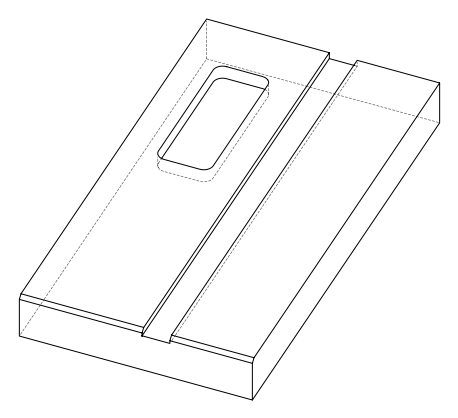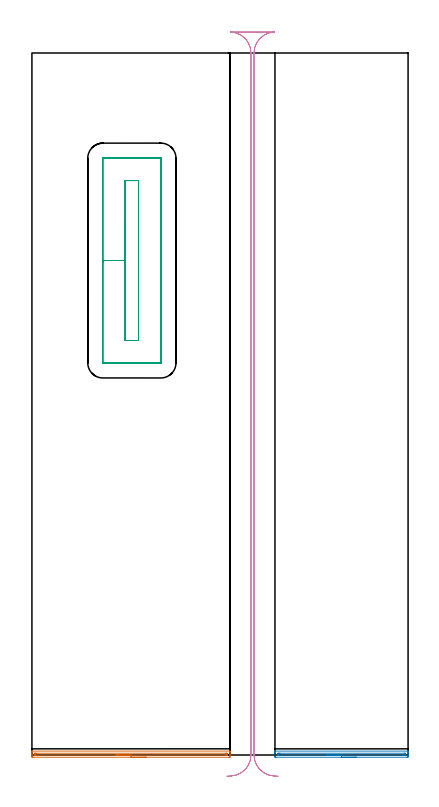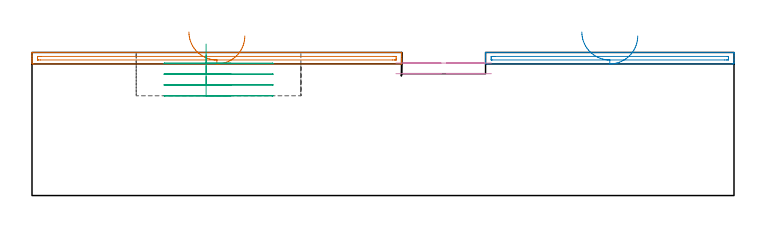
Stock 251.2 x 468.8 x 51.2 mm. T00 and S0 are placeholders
(PLAN: 4 operations, 2 tool changes, 13.4 min)
(1 AREA_MILL | FG_CHAMFER_SURFACE | UGT0205_001 | 2.28 min | 1137 mm3)
(2 AREA_MILL_1 | FG_CHAMFER_SURFACE_1 | UGT0205_001 | 1.58 min | 772 mm3)
(3 MILL_RECTANGULAR_POCKET | POCKET_RECTANGULAR_STRAIGHT | UGT0201_104 | Follow Part, ap 5, ae 75% | 5.23 min | 141854 mm3)
(4 MILL_RECTANGULAR_SLOT | SLOT_RECTANGULAR | UGT0201_006 | Follow Part, ap 7, ae 75% | 4.26 min | 106823 mm3)
(TOOL UGT0205_001 | Chamfer Mill 20 x 3 x 45 deg. | D20 FL50 Z2)
(TOOL UGT0201_104 | End Mill 20 mm | D20 FL22 Z2)
(TOOL UGT0201_006 | End Mill 28 mm | D28 FL25 Z2)
(OP 1 AREA_MILL)
G17 G21 G94 G90
T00 M6
G54
G17 G0 G90 X76.15 Y-1.5 S1061 M3
G43 Z61.2 H0
Z57.1
G94 G1 X76.112 Z56.228 F250.
X75.998 Z55.364
X75.809 Z54.512
X75.547 Z53.68
X75.213 Z52.874
X74.81 Z52.1
X74.341 Z51.364
X73.81 Z50.672
X73.221 Z50.029
X72.578 Z49.44
X71.886 Z48.908
X71.15 Z48.44
X70.376 Z48.037
X69.57 Z47.703
X68.738 Z47.441
X67.886 Z47.252
X67.022 Z47.138
X66.15 Z47.1
X0.597
X0.285 Y-1.497
X0.01 Y-1.492 Z47.103
X0. Y-1.192 Z47.402
Y-0.617 Z47.98
Y-0.321 Z48.276
Y0.254 Z48.851
Y0.55 Z49.146
Y1.142 Z49.741
Y1.421 Z50.021
Y2.391 Z50.99
X0.002 Y2.497 Z51.089
X0.01 Y2.597 Z51.188
X0.151 Y2.6 Z51.2
X132.149
X132.29 Y2.597 Z51.188
X132.298 Y2.497 Z51.089
X132.3 Y2.391 Z50.99
Y1.701 Z50.3
Y1.142 Z49.741
Y0.55 Z49.146
Y0.254 Z48.851
Y-0.321 Z48.276
Y-0.617 Z47.98
X132.296 Y-1.192 Z47.402
X132.29 Y-1.492 Z47.103
X132.015 Y-1.497 Z47.1
X131.703 Y-1.5
X66.15
Y-0.086 Z48.514
X3.032
X2.381 Y-0.084 Z48.516
X2.136 Y-0.082 Z48.518
X2.042 Y-0.079 Z48.521
X2.009 Y-0.071 Z48.529
X2.007 Y-0.053 Z48.547
X2.002 Y0.049 Z48.649
X2. Y0.55 Z49.15
Y0.922 Z49.522
X2.002 Y1.046 Z49.646
X2.007 Y1.145 Z49.745
X2.01 Y1.173 Z49.773
X2.019 Y1.179 Z49.779
X2.056 Y1.181 Z49.781
X2.381 Y1.184 Z49.784
X2.622 Y1.186 Z49.786
X3.273
X129.268
X129.919 Y1.184 Z49.784
X130.164 Y1.182 Z49.782
X130.258 Y1.179 Z49.779
X130.291 Y1.171 Z49.771
X130.293 Y1.153 Z49.753
X130.298 Y1.051 Z49.651
X130.3 Y0.55 Z49.15
Y0.178 Z48.778
X130.298 Y0.054 Z48.654
X130.293 Y-0.045 Z48.555
X130.29 Y-0.073 Z48.527
X130.281 Y-0.079 Z48.521
X130.244 Y-0.081 Z48.519
X129.919 Y-0.084 Z48.516
X129.678 Y-0.086 Z48.514
X129.027
X66.15
X65.278 Z48.552
X64.413 Z48.666
X63.562 Z48.855
X62.73 Z49.117
X61.924 Z49.451
X61.15 Z49.854
X60.414 Z50.323
X59.722 Z50.854
X59.079 Z51.443
X58.49 Z52.086
X57.958 Z52.778
X57.49 Z53.514
X57.087 Z54.288
X56.753 Z55.094
X56.491 Z55.926
X56.302 Z56.778
X56.188 Z57.643
X56.15 Z58.514
G0 Z61.2
M5
M2
(OP 2 AREA_MILL_1)
G17 G21 G94 G90
T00 M6
G54
G17 G0 G90 X216.75 Y-1.5 S1061 M3
G43 Z61.2 H0
Z57.1
G94 G1 X216.712 Z56.228 F250.
X216.598 Z55.364
X216.409 Z54.512
X216.147 Z53.68
X215.813 Z52.874
X215.41 Z52.1
X214.942 Z51.364
X214.41 Z50.672
X213.821 Z50.029
X213.178 Z49.44
X212.486 Z48.908
X211.75 Z48.44
X210.976 Z48.037
X210.17 Z47.703
X209.338 Z47.441
X208.486 Z47.252
X207.622 Z47.138
X206.75 Z47.1
X162.931
X162.617 Y-1.498
X162.31 Y-1.493 Z47.103
X162.3 Y-1.192 Z47.403
Y-0.936 Z47.66
Y-0.321 Z48.273
Y1.063 Z49.659
Y1.421 Z50.016
Y2.137 Z50.737
Y2.347 Z50.947
X162.302 Y2.475 Z51.067
X162.31 Y2.597 Z51.188
X162.484 Y2.6 Z51.2
X251.016
X251.19 Y2.597 Z51.188
X251.198 Y2.475 Z51.067
X251.2 Y2.347 Z50.947
Y2.137 Z50.737
Y1.421 Z50.016
Y0.192 Z48.789
Y-0.321 Z48.273
Y-0.936 Z47.66
X251.197 Y-1.192 Z47.403
X251.19 Y-1.493 Z47.103
X250.883 Y-1.498 Z47.1
X250.569 Y-1.5
X206.75
Y-0.086 Z48.514
X164.719 Y-0.085 Z48.515
X164.475 Y-0.083 Z48.517
X164.358 Y-0.079 Z48.521
X164.31 Y-0.077 Z48.523
X164.308 Y-0.049 Z48.551
X164.302 Y0.085 Z48.685
X164.301 Y0.55 Z49.15
X164.303 Y0.955 Z49.555
X164.31 Y1.094 Z49.694
X164.321 Y1.179 Z49.779
X164.393 Y1.181 Z49.781
X164.719 Y1.184 Z49.784
X164.961 Y1.185 Z49.785
X165.614 Y1.186 Z49.786
X248.781 Y1.185 Z49.785
X249.025 Y1.183 Z49.783
X249.142 Y1.179 Z49.779
X249.19 Y1.177 Z49.777
X249.192 Y1.149 Z49.749
X249.198 Y1.015 Z49.615
X249.199 Y0.55 Z49.15
X249.197 Y0.145 Z48.745
X249.19 Y0.006 Z48.606
X249.179 Y-0.079 Z48.521
X249.107 Y-0.081 Z48.519
X248.781 Y-0.084 Z48.516
X248.539 Y-0.085 Z48.515
X247.886 Y-0.086 Z48.514
X206.75
X205.878 Z48.552
X205.014 Z48.666
X204.162 Z48.855
X203.33 Z49.117
X202.524 Z49.451
X201.75 Z49.854
X201.014 Z50.323
X200.322 Z50.854
X199.679 Z51.443
X199.09 Z52.086
X198.558 Z52.779
X198.09 Z53.514
X197.687 Z54.288
X197.353 Z55.094
X197.091 Z55.926
X196.902 Z56.778
X196.788 Z57.643
X196.75 Z58.514
G0 Z61.2
M5
M2
(OP 3 MILL_RECTANGULAR_POCKET)
G17 G21 G94 G90
T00 M6
G54
G17 G0 G90 X62.3 Y355.858 S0 M3
G43 Z61.2 H0
Z54.2
G94 G1 Y330.2 Z47.325 F250.
Y276.8 F500.
X71.2
Y383.6
X62.3
Y330.2
X47.3
Y261.9
X47.305 Y261.845
X47.345 Y261.805
X47.4 Y261.8
X86.1
X86.155 Y261.805
X86.195 Y261.845
X86.2 Y261.9
Y398.5
X86.195 Y398.555
X86.155 Y398.595
X86.1 Y398.6
X47.4
X47.345 Y398.595
X47.305 Y398.555
X47.3 Y398.5
Y330.2
Y329.2
G0 X62.3 Y355.858 Z50.325
G1 Y330.2 Z43.45 F250.
Y276.8 F500.
X71.2
Y383.6
X62.3
Y330.2
X47.3
Y261.9
X47.305 Y261.845
X47.345 Y261.805
X47.4 Y261.8
X86.1
X86.155 Y261.805
X86.195 Y261.845
X86.2 Y261.9
Y398.5
X86.195 Y398.555
X86.155 Y398.595
X86.1 Y398.6
X47.4
X47.345 Y398.595
X47.305 Y398.555
X47.3 Y398.5
Y330.2
Y329.2
G0 X62.3 Y355.858 Z46.45
G1 Y330.2 Z39.575 F250.
Y276.8 F500.
X71.2
Y383.6
X62.3
Y330.2
X47.3
Y261.9
X47.305 Y261.845
X47.345 Y261.805
X47.4 Y261.8
X86.1
X86.155 Y261.805
X86.195 Y261.845
X86.2 Y261.9
Y398.5
X86.195 Y398.555
X86.155 Y398.595
X86.1 Y398.6
X47.4
X47.345 Y398.595
X47.305 Y398.555
X47.3 Y398.5
Y330.2
Y329.2
G0 X62.3 Y355.858 Z42.575
G1 Y330.2 Z35.7 F250.
Y276.8 F500.
X71.2
Y383.6
X62.3
Y330.2
X47.3
Y261.9
X47.305 Y261.845
X47.345 Y261.805
X47.4 Y261.8
X86.1
X86.155 Y261.805
X86.195 Y261.845
X86.2 Y261.9
Y398.5
X86.195 Y398.555
X86.155 Y398.595
X86.1 Y398.6
X47.4
X47.345 Y398.595
X47.305 Y398.555
X47.3 Y398.5
Y330.2
Y329.2
G0 Z61.2
M5
M2
(OP 4 MILL_RECTANGULAR_SLOT)
G17 G21 G94 G90
T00 M6
G54
G17 G0 G90 X164.377 Y-14.166 S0 M3
G43 Z61.2 H0
Z47.4
G94 G1 X161.383 Y-13.97 F250.
G2 X148.3 Y0. R14. F500.
G1 Y468.8
G2 X161.771 Y482.79 R14.
G1 Y482.8
X132.829
Y482.79
G2 X146.3 Y468.8 R14.
G1 Y0.
G2 X133.223 Y-13.97 R14.
G1 X130.23 Y-14.167 F250.
G0 X164.378 Y-14.166 Z43.6
G1 X161.384 Y-13.97
G2 X148.3 Y0. R14. F500.
G1 Y468.8
G2 X161.771 Y482.79 R14.
G1 Y482.8
X132.829
Y482.79
G2 X146.3 Y468.8 R14.
G1 Y0.
G2 X133.216 Y-13.97 R14.
G1 X130.222 Y-14.166 F250.
G0 Z61.2
M5
M2
